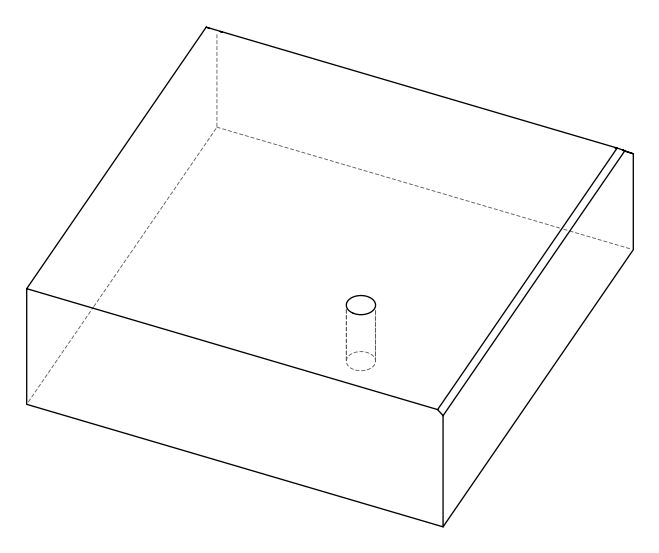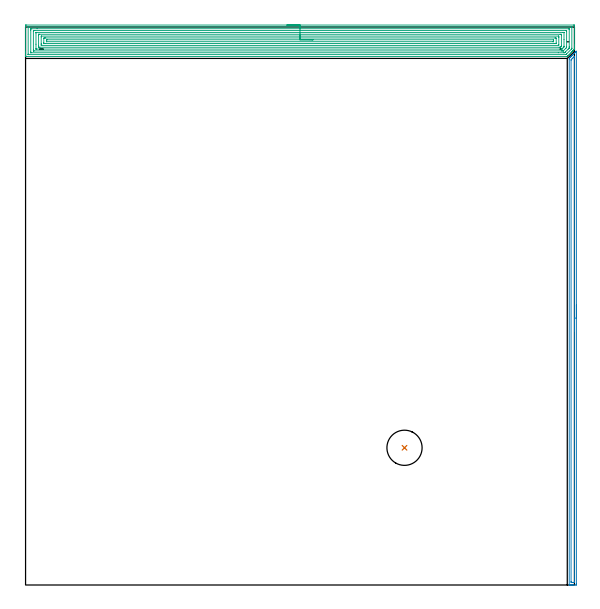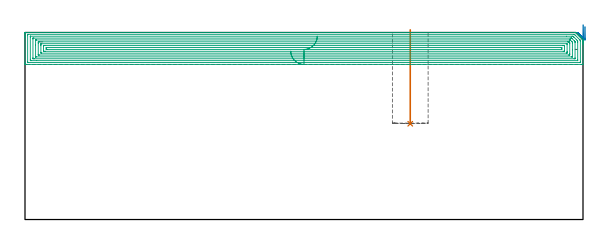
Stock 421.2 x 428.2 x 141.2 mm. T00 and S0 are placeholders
(PLAN: 3 operations, 1 tool changes, 37.6 min)
(1 INDEXABLE_INSERT_DRILL_BLIND_HOLE_FROM_SOLID | STEP1POCKET | NXT0302_025 | 0.29 min | 39234 mm3)
(2 AREA_MILL | FG_CHAMFER_SURFACE | UGT0205_001 | 6.71 min | 6249 mm3)
(3 AREA_MILL_1 | FG_CHAMFER_SURFACE_1 | UGT0205_001 | 30.62 min | 122207 mm3)
(TOOL NXT0302_025 | Index. Insert Drill 27mm [880-D2700L32-05] | D27 PA176 FL135 Z2)
(TOOL UGT0205_001 | Chamfer Mill 20 x 3 x 45 deg. | D20 FL50 Z2)
(OP 1 INDEXABLE_INSERT_DRILL_BLIND_HOLE_FROM_SOLID)
G17 G21 G94 G90
T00 M6
G54
G17 G0 G90 X290.8 Y105.3 S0 M3
G43 Z151.2 H1
G94 G81 G98 Z72.3 F250. R143.2
G80
M5
M2
(OP 2 AREA_MILL)
G17 G21 G94 G90
T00 M6
G54
G17 G0 G90 X422.7 Y214.8 S1061 M3
G43 Z151.2 H0
Z145.7
G94 G1 Y214.762 Z144.828 F250.
Y214.648 Z143.963
Y214.459 Z143.112
Y214.197 Z142.28
Y213.863 Z141.474
Y213.46 Z140.7
Y212.992 Z139.964
Y212.461 Z139.272
Y211.871 Z138.629
Y211.228 Z138.04
Y210.536 Z137.508
Y209.8 Z137.04
Y209.026 Z136.637
Y208.22 Z136.303
Y207.388 Z136.041
Y206.537 Z135.852
Y205.672 Z135.738
Y204.8 Z135.7
Y0.979
X422.699 Y0.621 Z135.701
X422.694 Y0.092 Z135.703
X422.691 Y0.008 Z135.705
X422.168 Y0. Z136.228
X420.394 Z138.001
X419.852 Z138.545
X419.506 Z138.89
X418.965 Z139.431
X418.619 Z139.776
X417.927 Z140.472
X417.615 Z140.785
X417.234 Z141.157
X417.203 Y0.009 Z141.188
X417.2 Y0.174 Z141.2
Y403.617
X417.207 Y404.101 Z141.193
X417.235 Y404.136 Z141.164
X417.732 Y404.634 Z140.664
X418.085 Y404.985 Z140.315
X418.271 Y405.171 Z140.129
X418.504 Y405.405 Z139.894
X418.619 Y405.521 Z139.777
X418.953 Y405.854 Z139.446
X419.177 Y406.077 Z139.223
X419.397 Y406.298 Z139.001
X419.506 Y406.408 Z138.89
X419.95 Y406.85 Z138.449
X420.394 Y407.296 Z138.002
X420.837 Y407.738 Z137.562
X421.281 Y408.183 Z137.115
X421.724 Y408.625 Z136.675
X422.168 Y409.07 Z136.228
X422.377 Y409.277 Z136.023
X422.428 Y409.328 Z135.972
X422.612 Y409.512 Z135.787
X422.678 Y409.575 Z135.721
X422.695 Y409.583 Z135.704
X422.7 Y409.575 Z135.699
Y204.8 Z135.7
X421.286 Z137.114
Y2.408
X421.281 Y2.01 Z137.119
X420.798 Y2.001 Z137.602
X419.506 Y2. Z138.894
X419.023 Y2.001 Z139.377
X418.619 Y2.01 Z139.781
X418.614 Y2.408 Z139.786
Y2.413
Y402.724
X418.619 Y403.057 Z139.781
X418.894 Y403.341 Z139.506
X419.167 Y403.618 Z139.233
X420.061 Y404.511 Z138.339
X420.954 Y405.405 Z137.446
X421.12 Y405.567 Z137.28
X421.281 Y405.719 Z137.119
X421.286 Y405.405 Z137.114
Y204.8
Y203.928 Z137.152
Y203.064 Z137.266
Y202.212 Z137.455
Y201.38 Z137.717
Y200.574 Z138.051
Y199.8 Z138.454
Y199.064 Z138.923
Y198.372 Z139.454
Y197.729 Z140.043
Y197.14 Z140.686
Y196.609 Z141.378
Y196.14 Z142.114
Y195.737 Z142.888
Y195.403 Z143.694
Y195.141 Z144.526
Y194.952 Z145.378
Y194.838 Z146.243
Y194.8 Z147.114
G0 Z151.2
M5
M2
(OP 3 AREA_MILL_1)
G17 G21 G94 G90
T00 M6
G54
G17 G0 G90 X200.6 Y429.7 S1061 M3
G43 Z151.2 H0
Z127.1
G94 G1 X200.638 Z126.228 F250.
X200.752 Z125.364
X200.941 Z124.512
X201.203 Z123.68
X201.537 Z122.874
X201.94 Z122.1
X202.408 Z121.364
X202.94 Z120.672
X203.529 Z120.029
X204.172 Z119.44
X204.864 Z118.909
X205.6 Z118.44
X206.374 Z118.037
X207.18 Z117.703
X208.012 Z117.441
X208.864 Z117.252
X209.728 Z117.138
X210.6 Z117.1
X420.579
X420.949 Y429.696 Z117.103
X421.19 Y429.692 Z117.106
X421.2 Y429.447 Z117.35
Y414.719 Z132.076
Y414.103 Z132.691
Y413.562 Z133.235
Y413.217 Z133.579
Y412.675 Z134.121
Y412.33 Z134.464
Y411.518 Z135.281
Y411.444 Z135.355
X421.199 Y411.11 Z135.687
X421.175 Y411.074 Z135.724
X421.101 Y411. Z135.798
X420.883 Y410.783 Z136.017
X420.659 Y410.557 Z136.239
X420.017 Y409.917 Z136.883
X419.984 Y409.883 Z136.916
X419.772 Y409.67 Z137.126
X419.15 Y409.05 Z137.75
X419.09 Y408.99 Z137.809
X418.886 Y408.784 Z138.012
X418.284 Y408.183 Z138.616
X418.197 Y408.096 Z138.703
X417.999 Y407.897 Z138.899
X417.417 Y407.317 Z139.483
X417.303 Y407.202 Z139.596
X417.112 Y407.01 Z139.786
X416.55 Y406.45 Z140.35
X416.41 Y406.309 Z140.489
X416.226 Y406.124 Z140.672
X416.112 Y406.011 Z140.787
X415.829 Y405.729 Z141.07
X415.736 Y405.639 Z141.161
X415.7 Y405.607 Z141.193
X415.218 Y405.6 Z141.2
X0.174
X0.009 Y405.603 Z141.188
X0. Y405.631 Z141.16
Y406.007 Z140.792
Y406.321 Z140.479
Y407.01 Z139.785
Y408.242 Z138.555
Y408.784 Z138.011
Y409.399 Z137.396
Y428.561 Z118.237
X0.004 Y429.176 Z117.621
X0.008 Y429.692 Z117.106
X0.099 Y429.694 Z117.104
X0.621 Y429.7 Z117.1
X210.6
Y428.286 Z118.514
X418.792
X419.015 Y428.284 Z118.516
X419.125 Y428.282 Z118.518
X419.177 Y428.279 Z118.521
X419.19 Y428.274 Z118.526
X419.193 Y428.256 Z118.544
X419.197 Y428.145 Z118.655
X419.2 Y427.885 Z118.915
X419.199 Y411.927 Z134.873
X419.194 Y411.685 Z135.115
X419.19 Y411.566 Z135.234
X419.082 Y411.444 Z135.356
X418.942 Y411.295 Z135.505
X418.792 Y411.142 Z135.658
X415.218 Y407.568 Z139.232
X414.936 Y407.291 Z139.509
X414.726 Y407.088 Z139.712
X414.653 Y407.021 Z139.779
X414.547 Y407.019 Z139.781
X414.325 Y407.014 Z139.786
X2.408
X2.185 Y407.016 Z139.784
X2.075 Y407.018 Z139.782
X2.023 Y407.021 Z139.779
X2.01 Y407.026 Z139.774
X2.007 Y407.044 Z139.756
X2.003 Y407.155 Z139.645
X2. Y407.415 Z139.385
X2.001 Y427.807 Z118.993
X2.005 Y428.212 Z118.588
X2.009 Y428.265 Z118.535
X2.013 Y428.28 Z118.52
X2.02 Y428.281 Z118.519
X2.074 Y428.284 Z118.516
X2.185 Y428.285 Z118.515
X2.411 Y428.286 Z118.514
X210.6
Y426.872 Z119.928
X417.005 Y426.871 Z119.929
X417.125 Y426.869 Z119.931
X417.167 Y426.867 Z119.933
X417.184 Y426.866 Z119.934
X417.19 Y426.837 Z119.963
X417.195 Y426.709 Z120.091
X417.199 Y426.516 Z120.284
X417.2 Y426.323 Z120.477
Y413.024 Z133.776
X417.195 Y412.33 Z134.47
X417.191 Y412.146 Z134.654
X417.172 Y411.983 Z134.817
X417.005 Y411.807 Z134.993
X416.379 Y411.178 Z135.622
X414.325 Y409.124 Z137.676
X414.154 Y408.954 Z137.846
X413.981 Y408.784 Z138.016
X413.703 Y408.514 Z138.286
X413.606 Y408.435 Z138.365
X413.431 Y408.433 Z138.367
X412.895 Y408.43 Z138.37
X408.819 Y408.428 Z138.372
X4.195 Y408.429 Z138.371
X4.075 Y408.431 Z138.369
X4.033 Y408.433 Z138.367
X4.016 Y408.434 Z138.366
X4.01 Y408.463 Z138.337
X4.005 Y408.591 Z138.209
X4.001 Y408.784 Z138.016
X4. Y408.977 Z137.823
Y425.823 Z120.977
X4.004 Y426.516 Z120.284
X4.008 Y426.701 Z120.099
X4.025 Y426.865 Z119.935
X4.195 Y426.867 Z119.933
X4.731 Y426.87 Z119.93
X8.826 Y426.872 Z119.928
X210.6
Y425.457 Z121.343
X414.499
X415.096 Y425.452 Z121.348
X415.16 Y425.45 Z121.35
X415.19 Y425.441 Z121.359
X415.192 Y425.393 Z121.407
X415.196 Y425.182 Z121.618
X415.2 Y424.761 Z122.039
Y413.235 Z133.565
X415.197 Y412.783 Z134.017
X415.193 Y412.566 Z134.234
X415.19 Y412.459 Z134.341
X415.144 Y412.404 Z134.396
X415.076 Y412.33 Z134.47
X414.704 Y411.954 Z134.846
X412.924 Y410.173 Z136.627
X412.795 Y410.045 Z136.755
X412.689 Y409.944 Z136.856
X412.616 Y409.877 Z136.923
X412.578 Y409.849 Z136.951
X412.538 Y409.848 Z136.952
X412.362 Y409.845 Z136.955
X411.644 Y409.843 Z136.957
X411.47
X6.701
X6.104 Y409.848 Z136.952
X6.04 Y409.85 Z136.95
X6.01 Y409.859 Z136.941
X6.008 Y409.907 Z136.893
X6.004 Y410.118 Z136.682
X6. Y410.539 Z136.261
Y424.725 Z122.075
X6.004 Y425.177 Z121.623
X6.008 Y425.394 Z121.406
X6.01 Y425.443 Z121.357
X6.054 Y425.45 Z121.35
X6.16 Y425.453 Z121.347
X6.875 Y425.457 Z121.343
X7.049
X210.6
Y424.043 Z122.757
X412.538
X412.726 Y424.042 Z122.758
X413.102 Y424.037 Z122.763
X413.191 Y424.034 Z122.766
X413.195 Y424.008 Z122.792
X413.198 Y423.95 Z122.85
X413.2 Y418.651 Z128.149
X413.199 Y413.447 Z133.353
X413.194 Y413.217 Z133.583
X413.184 Y412.894 Z133.906
X413.027 Y412.731 Z134.069
X412.632 Y412.33 Z134.47
X412.585 Y412.283 Z134.517
X411.746 Y411.444 Z135.356
X411.695 Y411.393 Z135.407
X411.644 Y411.344 Z135.456
X411.551 Y411.264 Z135.536
X411.467 Y411.261 Z135.539
X411.291 Y411.258 Z135.542
X410.939 Y411.257 Z135.543
X8.662
X8.474 Y411.258 Z135.542
X8.098 Y411.263 Z135.537
X8.009 Y411.266 Z135.534
X8.005 Y411.292 Z135.508
X8.001 Y411.35 Z135.45
X8. Y414.982 Z131.818
Y423.627 Z123.173
X8.002 Y423.856 Z122.944
X8.006 Y424.02 Z122.78
X8.009 Y424.034 Z122.766
X8.061 Y424.039 Z122.761
X8.16 Y424.042 Z122.758
X8.286 Y424.043 Z122.757
X8.474
X210.6
Y422.629 Z124.171
X410.201 Y422.628 Z124.172
X410.751 Y422.625 Z124.175
X411.101 Y422.622 Z124.178
X411.19 Y422.612 Z124.188
X411.196 Y422.528 Z124.272
X411.199 Y422.083 Z124.717
X411.2 Y421.637 Z125.163
X411.199 Y414.103 Z132.697
X411.197 Y413.661 Z133.139
X411.19 Y413.438 Z133.362
X411.174 Y413.334 Z133.466
X411.064 Y413.217 Z133.583
X410.91 Y413.059 Z133.741
X410.751 Y412.9 Z133.9
X410.554 Y412.711 Z134.089
X410.525 Y412.685 Z134.115
X410.491 Y412.678 Z134.122
X410.403 Y412.675 Z134.125
X409.857 Y412.672 Z134.128
X409.513 Y412.671 Z134.129
X10.999 Y412.672 Z134.128
X10.449 Y412.675 Z134.125
X10.099 Y412.678 Z134.122
X10.01 Y412.688 Z134.112
X10.004 Y412.772 Z134.028
X10.001 Y413.217 Z133.583
X10. Y413.663 Z133.137
X10.001 Y422.083 Z124.717
X10.002 Y422.527 Z124.273
X10.008 Y422.592 Z124.208
X10.012 Y422.622 Z124.178
X10.038 Y422.624 Z124.176
X10.174 Y422.626 Z124.174
X10.449 Y422.628 Z124.172
X10.793 Y422.629 Z124.171
X210.6
Y421.215 Z125.585
X408.946 Y421.214 Z125.586
X408.964 Y421.213 Z125.587
X409.19 Y421.196 Z125.604
X409.197 Y420.965 Z125.835
X409.2 Y420.31 Z126.49
Y420.075 Z126.725
X409.199 Y414.757 Z132.043
X409.19 Y414.103 Z132.697
X408.98 Y414.087 Z132.713
X408.964 Y414.086 Z132.714
X12.254
X12.236 Y414.087 Z132.713
X12.01 Y414.103 Z132.697
X12.003 Y414.335 Z132.465
X12. Y414.99 Z131.81
Y415.225 Z131.575
X12.001 Y420.543 Z126.257
X12.01 Y421.196 Z125.604
X12.219 Y421.213 Z125.587
X12.236 Y421.214 Z125.586
X210.6 Y421.215 Z125.585
Y419.8 Z127.
X406.283
X406.799 Y419.798 Z127.002
X407.176 Y419.793 Z127.007
X407.199 Y419.423 Z127.377
X407.2 Y419.4 Z127.4
X407.199 Y415.854 Z130.946
X407.176 Y415.507 Z131.293
X406.661 Y415.501 Z131.299
X406.283 Y415.5 Z131.3
X405.77
X14.917
X14.401 Y415.502 Z131.298
X14.023 Y415.507 Z131.293
X14.001 Y415.877 Z130.923
X14. Y415.9 Z130.9
X14.001 Y419.446 Z127.354
X14.023 Y419.793 Z127.007
X14.539 Y419.799 Z127.001
X14.917 Y419.8 Z127.
X15.43
X210.6
Y418.386 Z128.414
X404.936
X405.08 Y418.385 Z128.415
X405.152 Y418.382 Z128.418
X405.181 Y418.38 Z128.42
X405.19 Y418.363 Z128.437
X405.199 Y417.839 Z128.961
Y417.65 Z129.15
X405.192 Y416.96 Z129.84
X405.183 Y416.92 Z129.88
X405.144 Y416.918 Z129.882
X405.052 Y416.915 Z129.885
X404.867 Y416.914 Z129.886
X404.496
X16.264
X16.12 Y416.915 Z129.885
X16.048 Y416.918 Z129.882
X16.019 Y416.92 Z129.88
X16.01 Y416.937 Z129.863
X16.001 Y417.461 Z129.339
Y417.65 Z129.15
X16.008 Y418.34 Z128.46
X16.017 Y418.38 Z128.42
X16.055 Y418.382 Z128.418
X16.148 Y418.385 Z128.415
X16.333 Y418.386 Z128.414
X16.704
X210.6
X211.472 Z128.452
X212.336 Z128.566
X213.188 Z128.754
X214.02 Z129.017
X214.826 Z129.351
X215.6 Z129.753
X216.336 Z130.222
X217.028 Z130.753
X217.671 Z131.343
X218.26 Z131.986
X218.792 Z132.678
X219.26 Z133.414
X219.663 Z134.188
X219.997 Z134.994
X220.259 Z135.826
X220.448 Z136.677
X220.562 Z137.542
X220.6 Z138.414
G0 Z151.2
M5
M2
